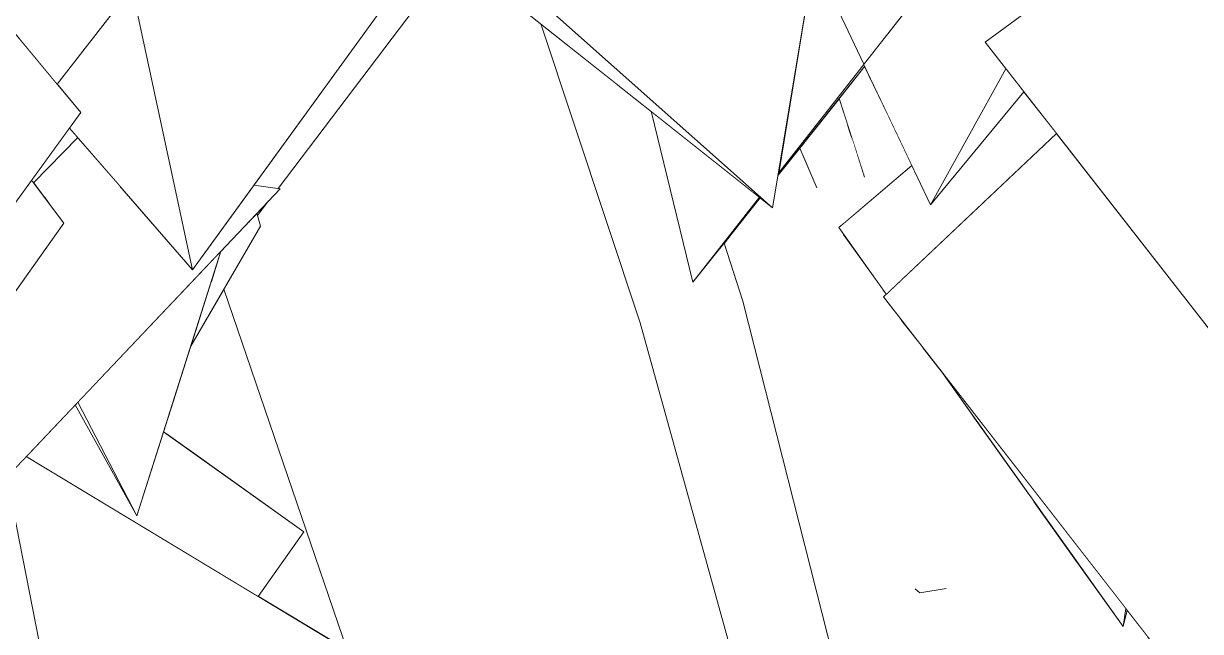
# Model space of a CAD drawing. Header units: millimetres. Extents: x -9413 to 8527, y -300 to 11224.
# Drawn here: x -6565 to -5889, y 2140 to 2489 of the extents above; entities that cross this region are included whole.
import ezdxf

# ---------------------------------------------------------------- set-up
doc = ezdxf.new("R2010")
doc.units = ezdxf.units.MM
doc.header["$MEASUREMENT"] = 0
doc.linetypes.add('Wipeout_Contour', pattern=[1000, 0, -1000])
doc.layers.add('Interior - Furniture', color=7, linetype='Continuous')
doc.layers.add('Interior - Furniture _Pen_No__4', color=7, linetype='Continuous', lineweight=20, true_color=0x029e21)

# ---------------------------------------------------------------- blocks, each defined once
blk = doc.blocks.new('Section Elem_40_6')
at = {"color": 254, "linetype": 'Wipeout_Contour', "lineweight": 0, "ltscale": 34164.421796}
blk.add_wipeout([(-6433.08, 2395.98), (-6419.14, 2394.12), (-6317.66, 2527.75), (-6325.94, 2534.32), (-6351.6, 2508.27)], dxfattribs=at).dxf.layer = 'Interior - Furniture'
at = {"color": 254, "linetype": 'Wipeout_Contour', "lineweight": 0, "ltscale": 19700.498951}
blk.add_wipeout([(-6091.55, 2452.46), (-6091.59, 2452.41), (-6091.55, 2452.26)], dxfattribs=at).dxf.layer = 'Interior - Furniture'
at = {"color": 254, "linetype": 'Wipeout_Contour', "lineweight": 0, "ltscale": 34831.368873}
blk.add_wipeout([(-6559.58, 2397.37), (-6553.83, 2389.71), (-6544.71, 2388.58), (-6509.77, 2395.22), (-6534.12, 2423.24)], dxfattribs=at).dxf.layer = 'Interior - Furniture'
at = {"color": 254, "linetype": 'Wipeout_Contour', "lineweight": 0, "ltscale": 19734.382183}
blk.add_wipeout([(-6116.7, 2420.88), (-6119.59, 2417.25), (-6117.59, 2412.59)], dxfattribs=at).dxf.layer = 'Interior - Furniture'
at = {"color": 254, "linetype": 'Wipeout_Contour', "lineweight": 0, "ltscale": 34313.889281}
blk.add_wipeout([(-6457.89, 2339.59), (-6429.2, 2372.37), (-6436.34, 2374.56), (-6439.34, 2371.4), (-6452.01, 2358.05)], dxfattribs=at).dxf.layer = 'Interior - Furniture'
at = {"color": 254, "linetype": 'Wipeout_Contour', "lineweight": 0, "ltscale": 20594.328657}
blk.add_wipeout([(-6484.08, 2257.27), (-6484.98, 2254.45), (-6482.74, 2252.85)], dxfattribs=at).dxf.layer = 'Interior - Furniture'
at = {"color": 254, "linetype": 'Wipeout_Contour', "lineweight": 0, "ltscale": 57710.601895}
blk.add_wipeout([(-6054.25, 2180.95), (-6091.17, 2180.57), (-6060.84, 2037.02), (-6007.24, 2086.63), (-5988.19, 2181.62), (-6030.48, 2181.19), (-6035.52, 2164.4), (-6050.64, 2162.01), (-6053.28, 2164.31)], dxfattribs=at).dxf.layer = 'Interior - Furniture'
at = {"color": 254, "linetype": 'Wipeout_Contour', "lineweight": 0, "ltscale": 31131.821906}
blk.add_wipeout([(-5909.13, 2026.06), (-5876.96, 2058.48), (-5816.68, 2165.5), (-5818.7, 2172.71), (-5875.91, 2100.03)], dxfattribs=at).dxf.layer = 'Interior - Furniture'
at = {"color": 254, "linetype": 'Wipeout_Contour', "lineweight": 0, "ltscale": 65498.890466}
blk.add_wipeout([(-6117.59, 2412.59), (-6109.84, 2394.55), (-6107.12, 2333.67), (-6100.26, 2224.3), (-6094.65, 2368.08), (-6097.15, 2371.58), (-6094.43, 2373.89), (-6092.2, 2431.07), (-6096.93, 2445.71), (-6116.7, 2420.88)], dxfattribs=at).dxf.layer = 'Interior - Furniture'
at = {"color": 254, "linetype": 'Wipeout_Contour', "lineweight": 0, "ltscale": 20588.60825}
blk.add_wipeout([(-6469.34, 2303.61), (-6429.2, 2372.37), (-6457.89, 2339.59)], dxfattribs=at).dxf.layer = 'Interior - Furniture'
at = {"color": 254, "linetype": 'Wipeout_Contour', "lineweight": 0, "ltscale": 27444.211253}
blk.add_wipeout([(-6484.08, 2257.27), (-6482.74, 2252.85), (-6471.39, 2244.77), (-6478.39, 2275.17)], dxfattribs=at).dxf.layer = 'Interior - Furniture'
at = {"color": 254, "linetype": 'Wipeout_Contour', "lineweight": 0, "ltscale": 19080.346053}
blk.add_wipeout([(-6007.24, 2086.63), (-5988.7, 2103.79), (-5988.19, 2181.62)], dxfattribs=at).dxf.layer = 'Interior - Furniture'
at = {"color": 254, "linetype": 'Wipeout_Contour', "lineweight": 0, "ltscale": 26186.612412}
blk.add_wipeout([(-6092.2, 2431.07), (-6094.43, 2373.89), (-6080.8, 2385.48), (-6090.26, 2425.06)], dxfattribs=at).dxf.layer = 'Interior - Furniture'
at = {"color": 254, "linetype": 'Wipeout_Contour', "lineweight": 0, "ltscale": 20570.977991}
blk.add_wipeout([(-6431.33, 2379.83), (-6436.34, 2374.56), (-6429.2, 2372.37)], dxfattribs=at).dxf.layer = 'Interior - Furniture'
at = {"color": 254, "linetype": 'Wipeout_Contour', "lineweight": 0, "ltscale": 26020.791897}
blk.add_wipeout([(-6094.65, 2368.08), (-6100.26, 2224.3), (-6096.59, 2208.14), (-6071.77, 2335.98)], dxfattribs=at).dxf.layer = 'Interior - Furniture'
at = {"color": 254, "linetype": 'Wipeout_Contour', "lineweight": 0, "ltscale": 47722.416301}
blk.add_wipeout([(-6469.34, 2303.61), (-6478.39, 2275.17), (-6471.39, 2244.77), (-6404.31, 2196.98), (-6430.59, 2159.99), (-6379.39, 2129.18), (-6450.23, 2336.35)], dxfattribs=at).dxf.layer = 'Interior - Furniture'
at = {"color": 254, "linetype": 'Wipeout_Contour', "lineweight": 0, "ltscale": 63141.533266}
blk.add_wipeout([(-5988.7, 2103.79), (-5953.01, 2136.82), (-5979.51, 1964.93), (-5962.36, 1972.4), (-5934.78, 2000.2), (-5919.9, 2137.07), (-5931.6, 2152.1), (-5933.88, 2142.64), (-5960.08, 2179.37), (-5988.19, 2181.62)], dxfattribs=at).dxf.layer = 'Interior - Furniture'
at = {"color": 254, "linetype": 'Wipeout_Contour', "lineweight": 0, "ltscale": 39245.120164}
blk.add_wipeout([(-6090.26, 2425.06), (-6080.8, 2385.48), (-6055.22, 2407.24), (-6069.5, 2437.35), (-6090.17, 2445.65), (-6082.37, 2400.64)], dxfattribs=at).dxf.layer = 'Interior - Furniture'
at = {"color": 254, "linetype": 'Wipeout_Contour', "lineweight": 0, "ltscale": 20567.40935}
blk.add_wipeout([(-6431.33, 2379.83), (-6430.97, 2378.55), (-6424.61, 2386.91)], dxfattribs=at).dxf.layer = 'Interior - Furniture'
at = {"color": 254, "linetype": 'Wipeout_Contour', "lineweight": 0, "ltscale": 51886.173398}
blk.add_wipeout([(-6096.59, 2208.14), (-6091.17, 2180.57), (-6054.25, 2180.95), (-6062.4, 2310.97), (-6065.93, 2324.65), (-6071.49, 2331.79), (-6069.87, 2333.32), (-6071.77, 2335.98)], dxfattribs=at).dxf.layer = 'Interior - Furniture'
at = {"color": 254, "linetype": 'Wipeout_Contour', "lineweight": 0, "ltscale": 41138.842935}
blk.add_wipeout([(-6535.7, 2269.88), (-6563.89, 2240.19), (-6430.59, 2159.99), (-6404.31, 2196.98), (-6484.98, 2254.45), (-6500.34, 2206.18)], dxfattribs=at).dxf.layer = 'Interior - Furniture'
at = {"color": 254, "linetype": 'Wipeout_Contour', "lineweight": 0, "ltscale": 25587.719943}
blk.add_wipeout([(-6030.48, 2181.19), (-5988.19, 2181.62), (-5988.09, 2218.66), (-6008.81, 2247.71)], dxfattribs=at).dxf.layer = 'Interior - Furniture'
at = {"color": 254, "linetype": 'Wipeout_Contour', "lineweight": 0, "ltscale": 32798.270871}
blk.add_wipeout([(-6091.55, 2452.46), (-6091.55, 2452.26), (-6090.17, 2445.65), (-6069.5, 2437.35), (-6082.22, 2464.17)], dxfattribs=at).dxf.layer = 'Interior - Furniture'
at = {"color": 254, "linetype": 'Wipeout_Contour', "lineweight": 0, "ltscale": 45361.218982}
blk.add_wipeout([(-6152.32, 2329.46), (-6074.73, 2024.16), (-6060.84, 2037.02), (-6091.17, 2180.57), (-6096.59, 2208.14), (-6100.26, 2224.3), (-6107.12, 2333.67)], dxfattribs=at).dxf.layer = 'Interior - Furniture'
at = {"color": 254, "linetype": 'Wipeout_Contour', "lineweight": 0, "ltscale": 27338.059595}
blk.add_wipeout([(-6563.89, 2240.19), (-6574.9, 2228.59), (-6507.16, 1882.35), (-6345.37, 2108.71)], dxfattribs=at).dxf.layer = 'Interior - Furniture'
at = {"color": 254, "linetype": 'Wipeout_Contour', "lineweight": 0, "ltscale": 19140.793323}
blk.add_wipeout([(-5988.09, 2218.66), (-5988.19, 2181.62), (-5985.34, 2214.8)], dxfattribs=at).dxf.layer = 'Interior - Furniture'
at = {"color": 254, "linetype": 'Wipeout_Contour', "lineweight": 0, "ltscale": 32804.547647}
blk.add_wipeout([(-6091.59, 2452.41), (-6096.93, 2445.71), (-6082.37, 2400.64), (-6090.17, 2445.65), (-6091.55, 2452.26)], dxfattribs=at).dxf.layer = 'Interior - Furniture'
at = {"color": 254, "linetype": 'Wipeout_Contour', "lineweight": 0, "ltscale": 26158.776547}
blk.add_wipeout([(-6211.29, 2316.99), (-6142.5, 2069.7), (-6119.11, 2097.57), (-6152.32, 2329.46)], dxfattribs=at).dxf.layer = 'Interior - Furniture'
at = {"color": 254, "linetype": 'Wipeout_Contour', "lineweight": 0, "ltscale": 19474.145884}
blk.add_wipeout([(-6065.93, 2324.65), (-6062.4, 2310.97), (-6061.41, 2318.84)], dxfattribs=at).dxf.layer = 'Interior - Furniture'
at = {"color": 254, "linetype": 'Wipeout_Contour', "lineweight": 0, "ltscale": 34631.507444}
blk.add_wipeout([(-6664.02, 2108.71), (-6507.16, 1882.35), (-6574.9, 2228.59), (-6604.49, 2197.42), (-6607.92, 2201.38)], dxfattribs=at).dxf.layer = 'Interior - Furniture'
at = {"color": 254, "linetype": 'Wipeout_Contour', "lineweight": 0, "ltscale": 19100.70987}
blk.add_wipeout([(-5985.34, 2214.8), (-5988.19, 2181.62), (-5960.08, 2179.37)], dxfattribs=at).dxf.layer = 'Interior - Furniture'
at = {"color": 254, "linetype": 'Wipeout_Contour', "lineweight": 0, "ltscale": 20064.873097}
blk.add_wipeout([(-6268.2, 2488.53), (-6211.29, 2316.99), (-6224.75, 2454.08)], dxfattribs=at).dxf.layer = 'Interior - Furniture'
at = {"color": 254, "linetype": 'Wipeout_Contour', "lineweight": 0, "ltscale": 62374.716003}
blk.add_wipeout([(-6592.55, 2303.15), (-6604.49, 2197.42), (-6417.93, 2393.95), (-6433.08, 2395.98), (-6468.28, 2347.46), (-6509.77, 2395.22), (-6544.71, 2388.58), (-6550.7, 2385.54), (-6542.23, 2374.25)], dxfattribs=at).dxf.layer = 'Interior - Furniture'
at = {"color": 254, "linetype": 'Wipeout_Contour', "lineweight": 0, "ltscale": 38772.903407}
blk.add_wipeout([(-6152.32, 2329.46), (-6119.11, 2097.57), (-6109.92, 2093.25), (-6105.38, 2097.54), (-6082.75, 2016.74), (-6074.73, 2024.16)], dxfattribs=at).dxf.layer = 'Interior - Furniture'
at = {"color": 254, "linetype": 'Wipeout_Contour', "lineweight": 0, "ltscale": 38739.525739}
blk.add_wipeout([(-6061.41, 2318.84), (-6062.4, 2310.97), (-6054.25, 2180.95), (-6053.28, 2164.31), (-6050.64, 2162.01), (-6049.03, 2302.95)], dxfattribs=at).dxf.layer = 'Interior - Furniture'
at = {"layer": 'Interior - Furniture _Pen_No__4', "linetype": 'Continuous'}
blk.add_line((-6430.59, 2159.99), (-6404.31, 2196.98), dxfattribs=at)
at = {"color": 254, "linetype": 'Wipeout_Contour', "lineweight": 0, "ltscale": 41673.689}
blk.add_wipeout([(-6529.38, 2631.61), (-6519.05, 2583.54), (-6475.4, 2545.45), (-6503.12, 2509.48), (-6468.28, 2347.46), (-6313.73, 2560.47)], dxfattribs=at).dxf.layer = 'Interior - Furniture'
at = {"color": 254, "linetype": 'Wipeout_Contour', "lineweight": 0, "ltscale": 19777.553342}
blk.add_wipeout([(-6159.34, 2367.33), (-6163.01, 2362.73), (-6152.32, 2329.46)], dxfattribs=at).dxf.layer = 'Interior - Furniture'
at = {"color": 254, "linetype": 'Wipeout_Contour', "lineweight": 0, "ltscale": 25787.640807}
blk.add_wipeout([(-6049.03, 2302.95), (-6050.64, 2162.01), (-6019.83, 2263.16), (-6039.18, 2290.29)], dxfattribs=at).dxf.layer = 'Interior - Furniture'
at = {"layer": 'Interior - Furniture _Pen_No__4', "linetype": 'Continuous'}
for p, q in [((-6417.93, 2393.95), (-6433.08, 2395.98)), ((-6430.97, 2378.55), (-6424.61, 2386.91)), ((-6429.2, 2372.37), (-6431.33, 2379.83))]:
    blk.add_line(p, q, dxfattribs=at)
at = {"color": 254, "linetype": 'Wipeout_Contour', "lineweight": 0, "ltscale": 34789.72082}
blk.add_wipeout([(-6503.12, 2509.48), (-6545.99, 2453.86), (-6532.48, 2437.63), (-6538.92, 2428.77), (-6468.28, 2347.46)], dxfattribs=at).dxf.layer = 'Interior - Furniture'
at = {"color": 254, "linetype": 'Wipeout_Contour', "lineweight": 0, "ltscale": 52614.974052}
blk.add_wipeout([(-6142.32, 2388.71), (-6159.34, 2367.33), (-6152.32, 2329.46), (-6107.12, 2333.67), (-6109.84, 2394.55), (-6119.59, 2417.25), (-6132.03, 2401.62), (-6135.14, 2383.01)], dxfattribs=at).dxf.layer = 'Interior - Furniture'
at = {"color": 254, "linetype": 'Wipeout_Contour', "lineweight": 0, "ltscale": 32096.579284}
blk.add_wipeout([(-6050.64, 2162.01), (-6035.52, 2164.4), (-6030.48, 2181.19), (-6008.81, 2247.71), (-6019.83, 2263.16)], dxfattribs=at).dxf.layer = 'Interior - Furniture'
at = {"color": 254, "linetype": 'Wipeout_Contour', "lineweight": 0, "ltscale": 39775.087566}
blk.add_wipeout([(-6224.75, 2454.08), (-6211.29, 2316.99), (-6152.32, 2329.46), (-6163.01, 2362.73), (-6180.89, 2340.28), (-6204.97, 2438.39)], dxfattribs=at).dxf.layer = 'Interior - Furniture'
at = {"color": 254, "linetype": 'Wipeout_Contour', "lineweight": 0, "ltscale": 27955.934803}
blk.add_wipeout([(-6627.87, 2306.53), (-6612.67, 2274.73), (-6542.23, 2374.25), (-6560.69, 2398.85)], dxfattribs=at).dxf.layer = 'Interior - Furniture'
at = {"color": 254, "linetype": 'Wipeout_Contour', "lineweight": 0, "ltscale": 20651.584412}
blk.add_wipeout([(-6452.01, 2358.05), (-6534.2, 2271.47), (-6500.34, 2206.18)], dxfattribs=at).dxf.layer = 'Interior - Furniture'
at = {"layer": 'Interior - Furniture _Pen_No__4', "linetype": 'Continuous'}
for p, q in [((-6469.34, 2303.61), (-6429.2, 2372.37)), ((-6379.39, 2129.18), (-6450.23, 2336.35)), ((-6142.49, 2069.66), (-6211.29, 2316.99)), ((-6404.31, 2196.98), (-6484.98, 2254.45))]:
    blk.add_line(p, q, dxfattribs=at)
at = {"color": 254, "linetype": 'Wipeout_Contour', "lineweight": 0, "ltscale": 47443.990913}
blk.add_wipeout([(-6102.7, 2577.61), (-6396.69, 2590.42), (-6354.52, 2577.61), (-6347.9, 2571.74), (-6313.73, 2560.47), (-6322.13, 2548.89), (-6135.14, 2383.01)], dxfattribs=at).dxf.layer = 'Interior - Furniture'
at = {"color": 254, "linetype": 'Wipeout_Contour', "lineweight": 0, "ltscale": 27913.679309}
blk.add_wipeout([(-6538.92, 2428.77), (-6560.69, 2398.85), (-6559.58, 2397.37), (-6534.12, 2423.24)], dxfattribs=at).dxf.layer = 'Interior - Furniture'
at = {"color": 254, "linetype": 'Wipeout_Contour', "lineweight": 0, "ltscale": 20914.364488}
blk.add_wipeout([(-6553.83, 2389.71), (-6550.7, 2385.54), (-6544.71, 2388.58)], dxfattribs=at).dxf.layer = 'Interior - Furniture'
at = {"color": 254, "linetype": 'Wipeout_Contour', "lineweight": 0, "ltscale": 20700.650326}
blk.add_wipeout([(-6535.7, 2269.88), (-6500.34, 2206.18), (-6534.2, 2271.47)], dxfattribs=at).dxf.layer = 'Interior - Furniture'
at = {"layer": 'Interior - Furniture _Pen_No__4', "linetype": 'Continuous'}
for p, q in [((-6500.34, 2206.18), (-6452.01, 2358.05)), ((-6500.34, 2206.18), (-6534.2, 2271.47)), ((-6535.7, 2269.88), (-6500.34, 2206.18)), ((-6345.37, 2108.71), (-6563.89, 2240.19)), ((-6574.9, 2228.59), (-6507.16, 1882.35))]:
    blk.add_line(p, q, dxfattribs=at)
at = {"color": 254, "linetype": 'Wipeout_Contour', "lineweight": 0, "ltscale": 91998.46424}
blk.add_wipeout([(-6687.51, 2345.95), (-6649.59, 2276.66), (-6532.48, 2437.63), (-6594.53, 2512.14), (-6582.47, 2478.9), (-6653.34, 2560.47), (-6640.79, 2567.67), (-6654.86, 2584.56), (-6653.65, 2481.52), (-6645.06, 2489.28), (-6653.57, 2474.15), (-6651.79, 2321.95), (-6685.86, 2365.87)], dxfattribs=at).dxf.layer = 'Interior - Furniture'
at = {"color": 254, "linetype": 'Wipeout_Contour', "lineweight": 0, "ltscale": 20217.996027}
blk.add_wipeout([(-6322.13, 2548.89), (-6330.23, 2537.72), (-6135.14, 2383.01)], dxfattribs=at).dxf.layer = 'Interior - Furniture'
at = {"layer": 'Interior - Furniture _Pen_No__4', "linetype": 'Continuous'}
for p, q in [((-6468.28, 2347.46), (-6313.73, 2560.47)), ((-6419.14, 2394.12), (-6317.66, 2527.75)), ((-6211.29, 2316.99), (-6268.2, 2488.53)), ((-6649.6, 2276.65), (-6532.48, 2437.63)), ((-6468.28, 2347.46), (-6538.92, 2428.77)), ((-6559.58, 2397.37), (-6534.12, 2423.24)), ((-6604.49, 2197.42), (-6417.93, 2393.95)), ((-6542.23, 2374.25), (-6560.69, 2398.85)), ((-6612.68, 2274.71), (-6542.23, 2374.25))]:
    blk.add_line(p, q, dxfattribs=at)
at = {"color": 254, "linetype": 'Wipeout_Contour', "lineweight": 0, "ltscale": 49465.546919}
blk.add_wipeout([(-6637.89, 2687.26), (-6641.7, 2568.76), (-6640.79, 2567.67), (-6608.19, 2586.38), (-6567.29, 2479.43), (-6545.99, 2453.86), (-6475.4, 2545.45)], dxfattribs=at).dxf.layer = 'Interior - Furniture'
at = {"color": 254, "linetype": 'Wipeout_Contour', "lineweight": 0, "ltscale": 45862.796813}
blk.add_wipeout([(-6131.83, 2402.83), (-6132.03, 2401.62), (-6082.22, 2464.17), (-6082.67, 2465.11), (-5976.88, 2597.72), (-5976.95, 2597.82), (-6009.91, 2558.29)], dxfattribs=at).dxf.layer = 'Interior - Furniture'
at = {"color": 254, "linetype": 'Wipeout_Contour', "lineweight": 0, "ltscale": 19791.075441}
blk.add_wipeout([(-6142.68, 2389), (-6180.89, 2340.28), (-6142.32, 2388.71)], dxfattribs=at).dxf.layer = 'Interior - Furniture'
at = {"layer": 'Interior - Furniture _Pen_No__4', "linetype": 'Continuous'}
for p, q in [((-6545.99, 2453.86), (-6475.4, 2545.45)), ((-6532.48, 2437.63), (-6594.56, 2512.17)), ((-6503.12, 2509.48), (-6468.28, 2347.46))]:
    blk.add_line(p, q, dxfattribs=at)
at = {"color": 254, "linetype": 'Wipeout_Contour', "lineweight": 0, "ltscale": 82714.918906}
blk.add_wipeout([(-5853.02, 2595.26), (-6013.08, 2478.09), (-5824.62, 2236.62), (-5828.9, 2367.84), (-5841.98, 2423.87), (-5879.41, 2462.36), (-5851.72, 2465.62), (-5854.03, 2475.53), (-5843.97, 2466.53), (-5832.17, 2467.91), (-5836.71, 2607.2), (-5842.33, 2603.09), (-5857.17, 2588.5)], dxfattribs=at).dxf.layer = 'Interior - Furniture'
at = {"color": 254, "linetype": 'Wipeout_Contour', "lineweight": 0, "ltscale": 19761.833695}
blk.add_wipeout([(-6131.83, 2402.83), (-6082.79, 2465.36), (-6111.37, 2525.61)], dxfattribs=at).dxf.layer = 'Interior - Furniture'
at = {"color": 254, "linetype": 'Wipeout_Contour', "lineweight": 0, "ltscale": 19866.770422}
blk.add_wipeout([(-6204.97, 2438.39), (-6180.89, 2340.28), (-6142.68, 2389)], dxfattribs=at).dxf.layer = 'Interior - Furniture'
at = {"layer": 'Interior - Furniture _Pen_No__4', "linetype": 'Continuous'}
for p, q in [((-6180.89, 2340.28), (-6204.97, 2438.39)), ((-6109.83, 2394.53), (-6119.59, 2417.25)), ((-6180.89, 2340.28), (-6142.68, 2389)), ((-6142.32, 2388.71), (-6180.89, 2340.28)), ((-6152.32, 2329.46), (-6163.01, 2362.73))]:
    blk.add_line(p, q, dxfattribs=at)
at = {"color": 254, "linetype": 'Wipeout_Contour', "lineweight": 0, "ltscale": 19457.517663}
blk.add_wipeout([(-6044.52, 2384.69), (-5990.86, 2449.62), (-6001.16, 2462.82)], dxfattribs=at).dxf.layer = 'Interior - Furniture'
at = {"color": 254, "linetype": 'Wipeout_Contour', "lineweight": 0, "ltscale": 52758.976973}
blk.add_wipeout([(-6150.55, 2608.2), (-6136.75, 2579.1), (-6102.7, 2577.61), (-6111.37, 2525.61), (-6082.79, 2465.36), (-6009.91, 2558.29), (-5976.95, 2597.82), (-6014.9, 2648.19)], dxfattribs=at).dxf.layer = 'Interior - Furniture'
at = {"layer": 'Interior - Furniture _Pen_No__4', "linetype": 'Continuous'}
for p, q in [((-6135.14, 2383.01), (-6102.7, 2577.61)), ((-6135.14, 2383.01), (-6322.13, 2548.89)), ((-6330.23, 2537.72), (-6135.14, 2383.01))]:
    blk.add_line(p, q, dxfattribs=at)
at = {"color": 254, "linetype": 'Wipeout_Contour', "lineweight": 0, "ltscale": 45525.676305}
blk.add_wipeout([(-5976.88, 2597.72), (-6082.67, 2465.11), (-6044.52, 2384.69), (-6001.16, 2462.82), (-6013.08, 2478.09), (-5978.73, 2503.23), (-5947.75, 2559.06)], dxfattribs=at).dxf.layer = 'Interior - Furniture'
at = {"layer": 'Interior - Furniture _Pen_No__4', "linetype": 'Continuous'}
for p, q in [((-6013.08, 2478.09), (-5853, 2595.28)), ((-6082.79, 2465.36), (-6111.37, 2525.61))]:
    blk.add_line(p, q, dxfattribs=at)
at = {"color": 254, "linetype": 'Wipeout_Contour', "lineweight": 0, "ltscale": 25518.70662}
blk.add_wipeout([(-5972.1, 2425.58), (-6071.49, 2331.79), (-5883.53, 2090.35), (-5885.65, 2314.81)], dxfattribs=at).dxf.layer = 'Interior - Furniture'
at = {"layer": 'Interior - Furniture _Pen_No__4', "linetype": 'Continuous'}
for p, q in [((-6074.73, 2024.16), (-6152.32, 2329.46)), ((-6053.28, 2164.31), (-6050.64, 2162.01))]:
    blk.add_line(p, q, dxfattribs=at)
at = {"color": 254, "linetype": 'Wipeout_Contour', "lineweight": 0, "ltscale": 38977.246135}
blk.add_wipeout([(-6097.15, 2371.58), (-6069.87, 2333.32), (-5972.1, 2425.58), (-5990.86, 2449.62), (-6044.52, 2384.69), (-6055.22, 2407.24)], dxfattribs=at).dxf.layer = 'Interior - Furniture'
at = {"color": 254, "linetype": 'Wipeout_Contour', "lineweight": 0, "ltscale": 18930.098449}
blk.add_wipeout([(-5932.36, 2153.08), (-5933.88, 2142.64), (-5931.6, 2152.1)], dxfattribs=at).dxf.layer = 'Interior - Furniture'
at = {"layer": 'Interior - Furniture _Pen_No__4', "linetype": 'Continuous'}
for p, q in [((-6131.83, 2402.83), (-6009.91, 2558.29)), ((-6082.22, 2464.17), (-6132.03, 2401.62)), ((-6044.52, 2384.69), (-6082.67, 2465.11)), ((-6001.16, 2462.82), (-6044.52, 2384.69)), ((-6044.52, 2384.69), (-5990.86, 2449.62)), ((-6082.35, 2400.59), (-6096.93, 2445.71)), ((-6071.49, 2331.79), (-5972.1, 2425.58)), ((-6097.15, 2371.58), (-6055.22, 2407.24)), ((-6069.87, 2333.32), (-6097.15, 2371.58))]:
    blk.add_line(p, q, dxfattribs=at)
at = {"color": 254, "linetype": 'Wipeout_Contour', "lineweight": 0, "ltscale": 19079.035317}
blk.add_wipeout([(-5932.36, 2153.08), (-6039.18, 2290.29), (-5933.88, 2142.64)], dxfattribs=at).dxf.layer = 'Interior - Furniture'
at = {"layer": 'Interior - Furniture _Pen_No__4', "linetype": 'Continuous'}
for p, q in [((-5824.62, 2236.62), (-6013.08, 2478.09)), ((-6050.64, 2162.01), (-6035.49, 2164.41))]:
    blk.add_line(p, q, dxfattribs=at)
at = {"color": 254, "linetype": 'Wipeout_Contour', "lineweight": 0, "ltscale": 92466.114748}
blk.add_wipeout([(-5966.99, 1967.73), (-5937.96, 1938.8), (-5885.57, 1955.44), (-5868.15, 2019.91), (-5815.46, 1981.59), (-5812.61, 1982.7), (-5825.19, 1997.82), (-5801.45, 2005.1), (-5802.91, 2006.65), (-5774.53, 2016.05), (-5787.49, 2037.75), (-5765.18, 2062.41), (-5787.89, 2092.44), (-5749.1, 2110.88), (-5749.34, 2187.13)], dxfattribs=at).dxf.layer = 'Interior - Furniture'
at = {"layer": 'Interior - Furniture _Pen_No__4', "linetype": 'Continuous'}
for p, q in [((-5883.53, 2090.35), (-6071.49, 2331.79)), ((-5933.88, 2142.64), (-6039.18, 2290.29)), ((-5932.36, 2153.08), (-5933.88, 2142.64)), ((-5933.88, 2142.64), (-5931.6, 2152.1))]:
    blk.add_line(p, q, dxfattribs=at)

msp = doc.modelspace()

# ---------------------------------------------------------------- block references
at = {"layer": 'Interior - Furniture'}
msp.add_blockref('Section Elem_40_6', (0, 0), dxfattribs=at)

doc.saveas('drawing.dxf')
